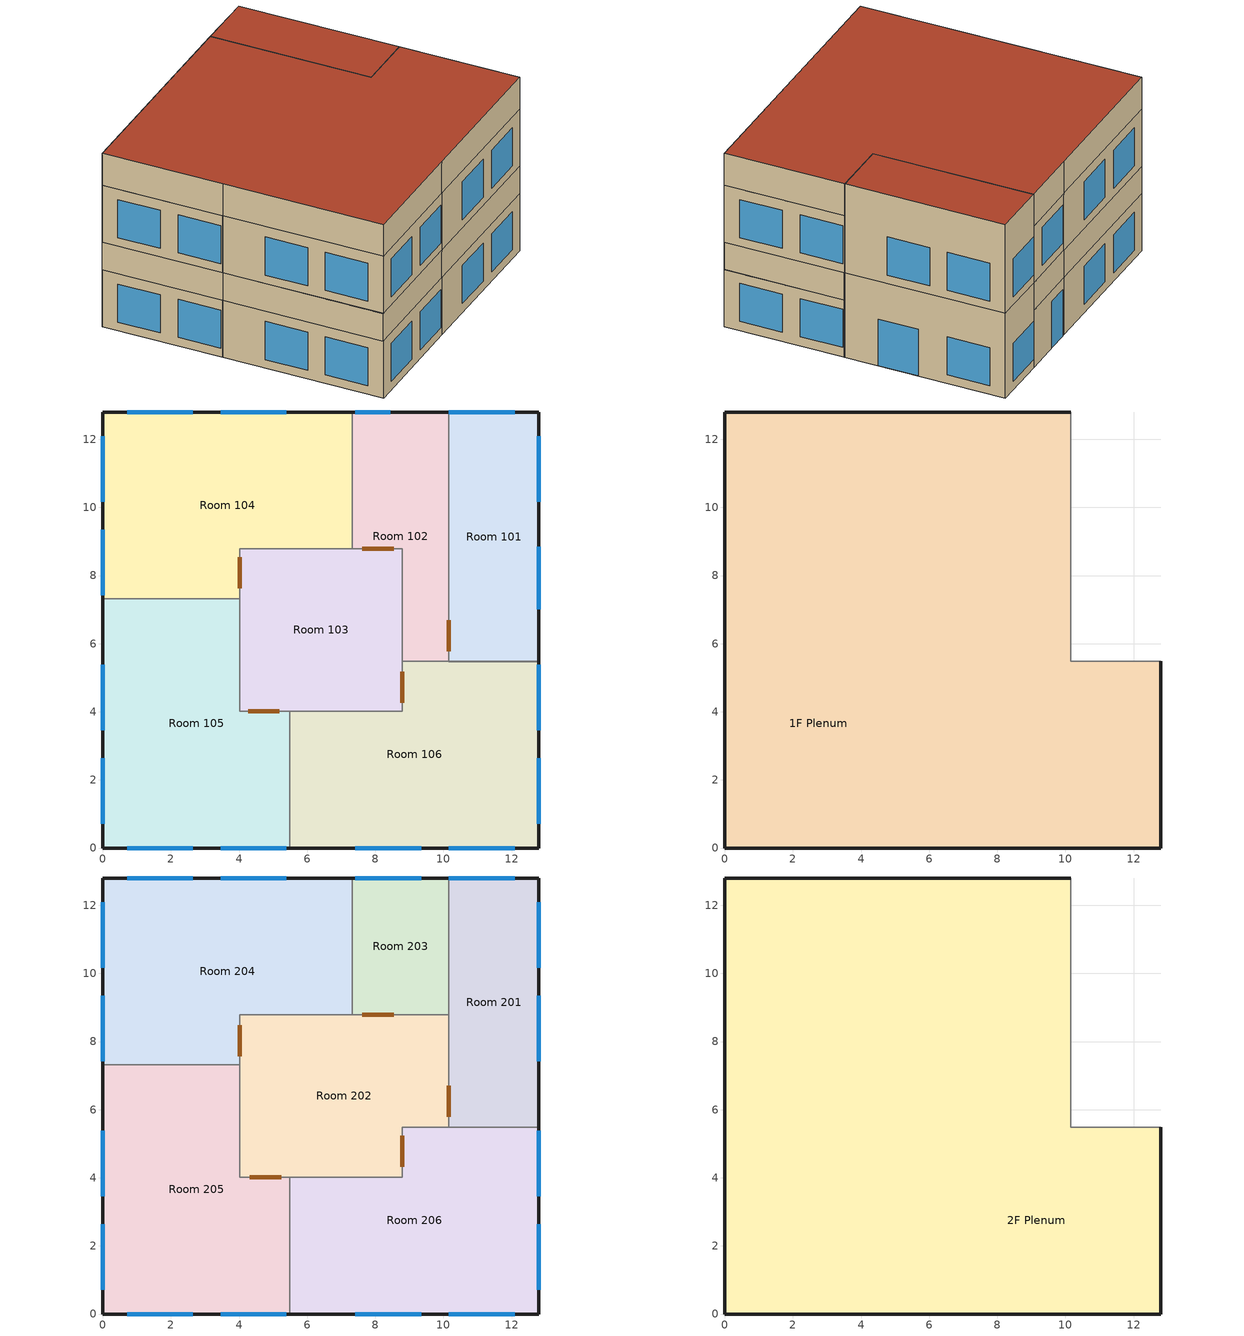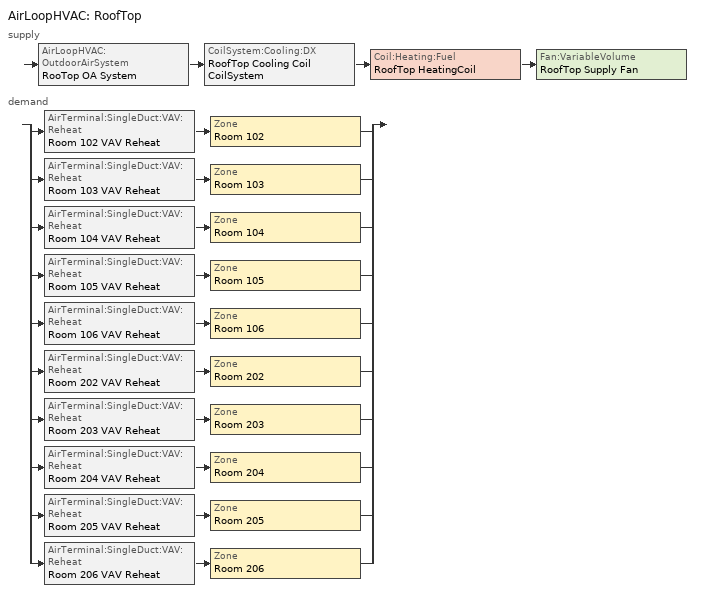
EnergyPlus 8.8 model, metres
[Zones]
Room 101
 floor ground (Ground_Floor): 12.8,12.8 12.8,5.47 10.16,5.47 10.16,12.8 z0
 wall outside (2FRP_Ext_Wall): 12.8,5.47 12.8,12.8 10.16,12.8 z0:4.06
 wall to Room 102 (INT_WALL): 10.16,12.8 10.16,5.47 z0:2.74
 wall to Room 106 (INT_WALL): 10.16,5.47 12.8,5.47 z0:2.74
 wall to 1F Plenum (INT_WALL): 10.16,12.8 10.16,5.47 12.8,5.47 z2.74:4.06
 window (Door): 12.8,7.01 12.8,8.84 z0:2.24
 window (Windows_Double): 12.8,10.16 12.8,12.09 / 12.09,12.8 10.16,12.8 z0.41:2.24
 door inside (Interior Door): 10.16,6.69 10.16,5.77 z0:2.44
Room 102
 floor ground (Ground_Floor): 10.16,12.8 10.16,5.49 8.79,5.49 8.79,8.79 7.32,8.79 7.32,12.8 z0
 wall outside (2FRP_Ext_Wall): 10.16,12.8 7.32,12.8 z0:2.74
 wall to Room 106 (INT_WALL): 8.79,5.49 10.16,5.49 z0:2.74
 wall to Room 103 (INT_WALL): 7.32,8.79 8.79,8.79 8.79,5.49 z0:2.74
 wall to Room 104 (INT_WALL): 7.32,12.8 7.32,8.79 z0:2.74
 window (Door): 8.43,12.8 7.42,12.8 z0:2.24
 door inside (Air Wall): 7.62,8.79 8.53,8.79 z0:2.44
Room 103
 floor ground (Ground_Floor): 8.79,8.79 8.79,4.01 4.01,4.01 4.01,8.79 z0
 wall to Room 106 (INT_WALL): 5.49,4.01 8.79,4.01 8.79,5.49 z0:2.74
 wall to Room 105 (INT_WALL): 4.01,7.32 4.01,4.01 5.49,4.01 z0:2.74
 wall to Room 104 (INT_WALL): 7.32,8.79 4.01,8.79 4.01,7.32 z0:2.74
 door inside (Air Wall): 8.79,4.27 8.79,5.18 / 4.27,4.01 5.18,4.01 / 4.01,8.53 4.01,7.62 z0:2.44
Room 104
 floor ground (Ground_Floor): 7.32,12.8 7.32,8.79 4.01,8.79 4.01,7.32 0,7.32 0,12.8 z0
 wall outside (Hybrid Spray Foam In.): 7.32,12.8 0,12.8 0,7.32 z0:2.74
 wall to Room 105 (INT_WALL): 0,7.32 4.01,7.32 z0:2.74
 window (Windows_Double): 5.38,12.8 3.45,12.8 / 2.64,12.8 0.71,12.8 / 0,12.09 0,10.16 / 0,9.35 0,7.42 z0.41:2.24
Room 105
 floor ground (Ground_Floor): 4.01,7.32 4.01,4.01 5.49,4.01 5.49,0 0,0 0,7.32 z0
 wall outside (2FRP_Ext_Wall): 0,7.32 0,0 5.49,0 z0:2.74
 wall to Room 106 (INT_WALL): 5.49,0 5.49,4.01 z0:2.74
 window (Windows_Double): 0.71,0 2.64,0 / 3.45,0 5.38,0 / 0,2.64 0,0.71 / 0,5.38 0,3.45 z0.41:2.24
Room 106
 floor ground (Ground_Floor): 12.8,5.49 12.8,0 5.49,0 5.49,4.01 8.79,4.01 8.79,5.49 z0
 wall outside (2FRP_Ext_Wall): 5.49,0 12.8,0 12.8,5.49 z0:2.74
 window (Windows_Double): 12.8,0.71 12.8,2.64 / 12.8,3.45 12.8,5.38 / 7.42,0 9.35,0 / 10.16,0 12.09,0 z0.45:2.27
1F Plenum
 floor to Room 105 (Drop_Ceiling): 4.01,7.32 4.01,4.01 5.48,4.01 5.48,0 -0.01,0 -0.01,7.32 z2.74
 floor to Room 104 (Drop_Ceiling): 7.31,12.8 7.31,8.79 4.01,8.79 4.01,7.32 -0.01,7.32 -0.01,12.8 z2.74
 floor to Room 106 (Drop_Ceiling): 12.8,5.49 12.8,0 5.48,0 5.48,4.01 8.78,4.01 8.78,5.49 z2.74
 floor to Room 103 (Drop_Ceiling): 8.78,8.79 8.78,4.01 4.01,4.01 4.01,8.79 z2.74
 floor to Room 102 (Drop_Ceiling): 10.15,12.8 10.15,5.49 8.78,5.49 8.78,8.79 7.31,8.79 7.31,12.8 z2.74
 wall outside (2FRP_Ext_Wall): 10.15,12.8 7.31,12.8 / -0.01,7.32 -0.01,0 5.48,0 12.8,0 12.8,5.49 z2.74:4.06
 wall outside (Hybrid Spray Foam In.): 7.31,12.8 -0.01,12.8 -0.01,7.32 z2.74:4.06
Room 201
 floor to Room 101 (SB-U): 12.8,12.8 12.8,5.49 10.16,5.49 10.16,12.8 z4.06
 wall outside (2FRP_Ext_Wall): 12.8,5.49 12.8,12.8 10.16,12.8 z4.06:8.33
 wall to Room 206 (INT_WALL): 10.16,5.49 12.8,5.49 z4.06:6.81
 wall to 2F Plenum (INT_WALL): 10.16,12.8 10.16,5.49 12.8,5.49 z6.81:8.33
 wall to Room 202 (INT_WALL): 10.16,8.79 10.16,5.49 z4.06:6.81
 wall to Room 203 (INT_WALL): 10.16,12.8 10.16,8.79 z4.06:6.81
 window (Windows_Double): 12.8,7.42 12.8,9.35 / 12.8,10.16 12.8,12.09 / 12.09,12.8 10.16,12.8 z4.47:6.3
 door inside (Interior Door): 10.16,6.71 10.16,5.79 z4.06:6.5
 roof outside (2FRP_Roof): 12.8,5.49 12.8,12.8 10.16,12.8 10.16,5.49 z8.33
Room 202
 floor to 1F Plenum (2F_Floor): 10.16,8.79 10.16,5.49 8.79,5.49 8.79,4.01 4.01,4.01 4.01,8.79 z4.06
 wall to Room 203 (INT_WALL): 10.16,8.79 7.32,8.79 z4.06:6.81
 wall to Room 205 (INT_WALL): 4.01,7.32 4.01,4.01 5.49,4.01 z4.06:6.81
 wall to Room 206 (INT_WALL): 5.49,4.01 8.79,4.01 8.79,5.49 10.16,5.49 z4.06:6.81
 wall to Room 204 (INT_WALL): 7.32,8.79 4.01,8.79 4.01,7.32 z4.06:6.81
 door inside (Air Wall): 8.53,8.79 7.62,8.79 / 8.79,4.32 8.79,5.23 / 4.32,4.01 5.23,4.01 / 4.01,8.48 4.01,7.57 z4.06:6.5
Room 203
 floor to 1F Plenum (2F_Floor): 10.16,12.8 10.16,8.79 7.32,8.79 7.32,12.8 z4.06
 wall outside (2FRP_Ext_Wall): 10.16,12.8 7.32,12.8 z4.06:6.81
 wall to Room 204 (INT_WALL): 7.32,12.8 7.32,8.79 z4.06:6.81
 window (Windows_Double): 9.35,12.8 7.42,12.8 z4.47:6.3
Room 204
 floor to 1F Plenum (2F_Floor): 7.32,12.8 7.32,8.79 4.01,8.79 4.01,7.32 0,7.32 0,12.8 z4.06
 wall outside (Rigid Foam Board In.): 7.32,12.8 0,12.8 0,7.32 z4.06:6.81
 wall to Room 205 (INT_WALL): 0,7.32 4.01,7.32 z4.06:6.81
 window (Windows_Double): 5.38,12.8 3.45,12.8 / 2.64,12.8 0.71,12.8 / 0,12.09 0,10.16 / 0,9.35 0,7.42 z4.47:6.3
Room 205
 floor to 1F Plenum (2F_Floor): 4.01,7.32 4.01,4.01 5.49,4.01 5.49,0 0,0 0,7.32 z4.06
 wall outside (2FRP_Ext_Wall): 0,7.32 0,0 5.49,0 z4.06:6.81
 wall to Room 206 (INT_WALL): 5.49,0 5.49,4.01 z4.06:6.81
 window (Windows_Double): 0.71,0 2.64,0 / 3.45,0 5.38,0 / 0,5.38 0,3.45 / 0,2.64 0,0.71 z4.47:6.3
Room 206
 floor to 1F Plenum (2F_Floor): 12.8,5.49 12.8,0 5.49,0 5.49,4.01 8.79,4.01 8.79,5.49 z4.06
 wall outside (2FRP_Ext_Wall): 5.49,0 12.8,0 12.8,5.49 z4.06:6.81
 window (Windows_Double): 12.8,0.71 12.8,2.64 / 12.8,3.45 12.8,5.38 / 7.42,0 9.35,0 / 10.16,0 12.09,0 z4.47:6.3
2F Plenum
 floor to Room 202 (Drop_Ceiling): 10.16,8.79 10.16,5.49 8.79,5.49 8.79,4.01 4.01,4.01 4.01,8.79 z6.81
 floor to Room 206 (Drop_Ceiling): 12.8,5.49 12.8,0 5.49,0 5.49,4.01 8.79,4.01 8.79,5.49 z6.81
 floor to Room 205 (Drop_Ceiling): 4.01,7.32 4.01,4.01 5.49,4.01 5.49,0 0,0 0,7.32 z6.81
 floor to Room 203 (Drop_Ceiling): 10.16,12.8 10.16,8.79 7.32,8.79 7.32,12.8 z6.81
 floor to Room 204 (Drop_Ceiling): 7.32,12.8 7.32,8.79 4.01,8.79 4.01,7.32 0,7.32 0,12.8 z6.81
 wall outside (2FRP_Ext_Wall): 10.16,12.8 7.32,12.8 / 0,7.32 0,0 5.49,0 12.8,0 12.8,5.49 z6.81:8.33
 wall outside (Rigid Foam Board In.): 7.32,12.8 0,12.8 0,7.32 z6.81:8.33
 roof outside (2FRP_Roof): 12.8,0 12.8,5.49 10.16,5.49 10.16,12.8 0,12.8 0,0 z8.33
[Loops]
AirLoopHVAC 'RoofTop'
 supply: AirLoopHVAC:OutdoorAirSystem 'RooTop OA System' > CoilSystem:Cooling:DX 'RoofTop Cooling Coil CoilSystem' > Coil:Heating:Fuel 'RoofTop HeatingCoil' > Fan:VariableVolume 'RoofTop Supply Fan'
 demand: split
  | AirTerminal:SingleDuct:VAV:Reheat 'Room 102 VAV Reheat' > Zone 'Room 102'
  | AirTerminal:SingleDuct:VAV:Reheat 'Room 103 VAV Reheat' > Zone 'Room 103'
  | AirTerminal:SingleDuct:VAV:Reheat 'Room 104 VAV Reheat' > Zone 'Room 104'
  | AirTerminal:SingleDuct:VAV:Reheat 'Room 105 VAV Reheat' > Zone 'Room 105'
  | AirTerminal:SingleDuct:VAV:Reheat 'Room 106 VAV Reheat' > Zone 'Room 106'
  | AirTerminal:SingleDuct:VAV:Reheat 'Room 202 VAV Reheat' > Zone 'Room 202'
  | AirTerminal:SingleDuct:VAV:Reheat 'Room 203 VAV Reheat' > Zone 'Room 203'
  | AirTerminal:SingleDuct:VAV:Reheat 'Room 204 VAV Reheat' > Zone 'Room 204'
  | AirTerminal:SingleDuct:VAV:Reheat 'Room 205 VAV Reheat' > Zone 'Room 205'
  | AirTerminal:SingleDuct:VAV:Reheat 'Room 206 VAV Reheat' > Zone 'Room 206'
[Building]
FRP_RTU: North Axis {deg}=0; Terrain=Suburbs; Loads Convergence Tolerance Value=0.04; Temperature Convergence Tolerance Value {deltaC}=0.4; Solar Distribution=FullInteriorAndExterior; Maximum Number of Warmup Days=25; Minimum Number of Warmup Days=6
[Site:Location]
Oak Ridge_TN_USA Design_Conditions: Latitude {deg}=35.96; Longitude {deg}=-84.29; Time Zone {hr}=-5; Elevation {m}=334
[Site:GroundReflectance]
0.29, 0.29, 0.29, 0.29, 0.29, 0.29, 0.29, 0.29, 0.29, 0.29, 0.29, 0.29
[Site:GroundTemperature:BuildingSurface]
19.939, 19.907, 19.925, 20.167, 21.424, 22.505, 22.726, 22.815, 22.805, 20.837, 20.22, 20.048
[Site:WaterMainsTemperature]
Calculation Method=Correlation; Annual Average Outdoor Air Temperature {C}=14.55; Maximum Difference In Monthly Average Outdoor Air Temperatures {deltaC}=22
[SizingPeriod:DesignDay] Day of Month=21; Dry-Bulb Temperature Range Modifier Type=DefaultMultipliers; Humidity Condition Type=Wetbulb; Barometric Pressure {Pa}=97376; Rain Indicator=No; Snow Indicator=No; Daylight Saving Time Indicator=No
Name | Month | Day Type | Maximum Dry-Bulb Temperature {C} | Daily Dry-Bulb Temperature Range {deltaC} | Wetbulb or DewPoint at Maximum Dry-Bulb {C} | Wind Speed {m/s} | Wind Direction {deg} | Solar Model Indicator | ASHRAE Clear Sky Optical Depth for Beam Irradiance (taub) | ASHRAE Clear Sky Optical Depth for Diffuse Irradiance (taud) | Sky Clearness
Oak Ridge Ann Clg 2% Condns DB=>MWB | 7 | SummerDesignDay | 31.4 | 10.3 | 22.8 | 3.2 | 260 | ASHRAETau | 0.455 | 2.134
Oak Ridge Ann Htg 99.6% Condns DB | 1 | WinterDesignDay | -8.6 | 0 | -8.6 | 2.5 | 50 | ASHRAEClearSky |  |  | 0
[Material]
Name | Roughness | Thickness {m} | Conductivity {W/m-K} | Density {kg/m3} | Specific Heat {J/kg-K} | Thermal Absorptance | Solar Absorptance | Visible Absorptance
2" Polyisorigid Foam Board | Rough | 0.0508 | 0.02605 | 32 | 920 | 0.9 | 0.7 | 0.7
2F FLOOR CONCRETE | MediumRough | 0.1651 | 1.95 | 2240 | 900 | 0.9 | 0.7 | 0.7
C.C. Spray Foam | Rough | 0.0889 | 0.02884 | 32 | 920 | 0.9 | 0.7 | 0.7
ExtWall_ConcreteBlock | Rough | 0.2032 | 1.311 | 1121.29 | 836.8 | 0.9 | 0.7 | 0.7
ExtWall_FaceBrick | MediumRough | 0.092075 | 1.31095 | 2082.4 | 920.48 | 0.9 | 0.7 | 0.7
ExtWall_Gypsum | Smooth | 0.015875 | 0.16 | 784.9 | 830 | 0.9 | 0.92 | 0.92
ExtWall_R11_Insulation | MediumRough | 0.0889 | 0.077868 | 9.61107 | 836.8 | 0.9 | 0.7 | 0.7
G05 25mm wood | MediumSmooth | 0.0254 | 0.15 | 608 | 1630 | 0.9 | 0.5 | 0.5
GeoFoam | MediumRough | 0.3048 | 0.033 | 51.5 | 836.8 | 0.9 | 0.7 | 0.7
GP01 1/2 GYPSUM | Smooth | 0.0127 | 0.16 | 800 | 1090 | 0.9 | 0.7 | 0.5
Ground_Lower_Concrete | MediumRough | 0.1524 | 1.95 | 2240 | 900 | 0.9 | 0.7 | 0.7
Ground_Upper_Concrete | MediumRough | 0.4064 | 1.95 | 2240 | 900 | 0.9 | 0.7 | 0.7
Internal Mass material metal thick | MediumSmooth | 0.00635 | 45.006 | 7680 | 418.4 | 0.9 | 0.7 | 0.3
Internal Mass material metal thin | MediumSmooth | 0.0015875 | 45.006 | 7680 | 418.4 | 0.9 | 0.7 | 0.3
Metal Decking | MediumSmooth | 0.0015 | 45.006 | 7680 | 418.4 | 0.9 | 0.7 | 0.3
Roof Insulation | MediumRough | 0.0762 | 0.024023 | 265 | 836.8 | 0.9 | 0.7 | 0.7
Roof Membrane | VeryRough | 0.0095 | 0.16 | 1121.29 | 1460 | 0.9 | 0.7 | 0.7
Std AC02 | MediumSmooth | 0.0127 | 0.057 | 288 | 1339 | 0.9 | 0.7 | 0.2
Std PW05 | MediumSmooth | 0.0191 | 0.115 | 545 | 1213 | 0.9 | 0.78 | 0.78
Tank Membrane based on roof Roof Membrane | VeryRough | 0.003175 | 0.16 | 1121.29 | 1460 | 0.9 | 0.7 | 0.7
Water material for 200 gallon storage tank | Smooth | 0.36485 | 0.58 | 1000 | 4186 | 0.9 | 0.7 | 0.7
Air Wall Material | MediumSmooth | 0.01 | 0.6 | 800 | 1000 | 0.95 | 0.7 | 0.7
[Material:AirGap]
Name | Thermal Resistance {m2-K/W}
1.5" Air Gap | 0.179632
ExtWall_Air | 0.156738
[Material:NoMass]
MAT-SB-U: Roughness=Rough; Thermal Resistance {m2-K/W}=0.117407; Thermal Absorptance=0.65; Solar Absorptance=0.65; Visible Absorptance=0.65
[WindowMaterial:SimpleGlazingSystem] Visible Transmittance=0.65
Name | U-Factor {W/m2-K} | Solar Heat Gain Coefficient
Door | 3.62273 | 0.578
Double Pane | 3.36153 | 0.623
[Construction]
2FRP_Ext_Wall: ExtWall_FaceBrick, ExtWall_Air, ExtWall_ConcreteBlock, ExtWall_R11_Insulation, ExtWall_Gypsum
2FRP_Roof: Std PW05, Roof Insulation, Roof Membrane, Metal Decking
2F_Floor: 2F FLOOR CONCRETE
Air Wall: Air Wall Material
Door: Door
Drop_Ceiling: Std AC02
Ground_Floor: Ground_Lower_Concrete, GeoFoam, Ground_Upper_Concrete
Hybrid Spray Foam In.: ExtWall_FaceBrick, ExtWall_Air, ExtWall_ConcreteBlock, C.C. Spray Foam, 1.5" Air Gap, ExtWall_Gypsum
Interior Door: G05 25mm wood
Internal Mass construction steel thick: Internal Mass material metal thick
Internal Mass construction steel thin: Internal Mass material metal thin
INT_WALL: GP01 1/2 GYPSUM, GP01 1/2 GYPSUM
Rigid Foam Board In.: ExtWall_FaceBrick, ExtWall_Air, ExtWall_ConcreteBlock, ExtWall_R11_Insulation, ExtWall_Gypsum, 2" Polyisorigid Foam Board, ExtWall_Gypsum
SB-U: MAT-SB-U
Water construction for 200 gallon storage tank: Tank Membrane based on roof Roof Membrane, Water material for 200 gallon storage tank, Tank Membrane based on roof Roof Membrane
Windows_Double: Double Pane
[Zone]
1F Plenum; 2F Plenum: Zone Outside Convection Algorithm=AdaptiveConvectionAlgorithm; Part of Total Floor Area=No
Room 101; Room 102; Room 103; Room 104; Room 105; Room 106; Room 201; Room 202; Room 204; Room 205; Room 206: 
Room 203: Multiplier=1
[InternalMass]
Name | Construction | Zone | Surface Area {m2}
Internal Mass 25 | Internal Mass construction steel thick | 1F Plenum | 4.645152
Internal Mass 26 | Internal Mass construction steel thin | 1F Plenum | 46.45152
Internal Mass 27 | Internal Mass construction steel thick | 2F Plenum | 4.645152
Internal Mass 28 | Internal Mass construction steel thin | 2F Plenum | 46.45152
Internal Mass 1 | Internal Mass construction steel thick | Room 101 | 37.1612
Internal Mass 3 | Internal Mass construction steel thick | Room 102 | 0.464515
Internal Mass 4 | Internal Mass construction steel thin | Room 102 | 1.85806
Internal Mass 5 | Internal Mass construction steel thick | Room 103 | 0.464515
Internal Mass 6 | Internal Mass construction steel thin | Room 103 | 1.85806
Internal Mass 7 | Internal Mass construction steel thick | Room 104 | 0.464515
Internal Mass 8 | Internal Mass construction steel thin | Room 104 | 1.85806
Internal Mass 10 | Internal Mass construction steel thin | Room 105 | 32.5161
Internal Mass 9 | Internal Mass construction steel thick | Room 105 | 1.39355
Water Tank Mass Instance | Water construction for 200 gallon storage tank | Room 105 | 11.8916
Internal Mass 11 | Internal Mass construction steel thick | Room 106 | 3.71612
Internal Mass 12 | Internal Mass construction steel thin | Room 106 | 9.290304
Internal Mass 13 | Internal Mass construction steel thick | Room 201 | 37.1612
Internal Mass 15 | Internal Mass construction steel thick | Room 202 | 0.464515
Internal Mass 16 | Internal Mass construction steel thin | Room 202 | 0.464515
Internal Mass 17 | Internal Mass construction steel thick | Room 203 | 0.464515
Internal Mass 18 | Internal Mass construction steel thin | Room 203 | 0.464515
Internal Mass 19 | Internal Mass construction steel thick | Room 204 | 0.464515
Internal Mass 20 | Internal Mass construction steel thin | Room 204 | 0.464515
Internal Mass 21 | Internal Mass construction steel thick | Room 205 | 0.464515
Internal Mass 22 | Internal Mass construction steel thin | Room 205 | 0.464515
Internal Mass 23 | Internal Mass construction steel thick | Room 206 | 0.464515
Internal Mass 24 | Internal Mass construction steel thin | Room 206 | 0.464515
[ZoneInfiltration:DesignFlowRate] Schedule=infil_custom_no_hvac; Design Flow Rate Calculation Method=AirChanges/Hour; Air Changes per Hour {1/hr}=0.5; Constant Term Coefficient=0.606; Temperature Term Coefficient=0.03636; Velocity Term Coefficient=0.1177; Velocity Squared Term Coefficient=0
Name | Zone or ZoneList
1F Plenum Infiltration | 1F Plenum
2F Plenum Infiltration | 2F Plenum
Room 101 Infiltration | Room 101
Room 102 Infiltration | Room 102
Room 103 Infiltration | Room 103
Room 104 Infiltration | Room 104
Room 105 Infiltration | Room 105
Room 106 Infiltration | Room 106
Room 201 Infiltration | Room 201
Room 202 Infiltration | Room 202
Room 203 Infiltration | Room 203
Room 204 Infiltration | Room 204
Room 205 Infiltration | Room 205
Room 206 Infiltration | Room 206
[Lights] Design Level Calculation Method=Watts/Area; Fraction Replaceable=1; Return Air Fraction Calculated from Plenum Temperature=No
Name | Zone or ZoneList | Schedule | Watts per Zone Floor Area {W/m2}
General Lighting_3 | Room 101 | BLDG_LIGHT_DownSt_SCH | 8.56347
General Lighting_12 | Room 102 | BLDG_LIGHT_DownSt_SCH | 8.56347
General Lighting_8 | Room 103 | BLDG_LIGHT_DownSt_SCH | 8.56347
General Lighting_10 | Room 104 | BLDG_LIGHT_DownSt_SCH | 8.56347
General Lighting_11 | Room 105 | BLDG_LIGHT_DownSt_SCH | 8.56347
General Lighting_13 | Room 106 | BLDG_LIGHT_DownSt_SCH | 8.56347
General Lighting_7 | Room 201 | BLDG_LIGHT_Upst_SCH | 8.13292
General Lighting_9 | Room 202 | BLDG_LIGHT_Upst_SCH | 8.13292
General Lighting_4_1 | Room 203 | BLDG_LIGHT_Upst_SCH | 8.13292
General Lighting_4 | Room 204 | BLDG_LIGHT_Upst_SCH | 8.13292
General Lighting_2 | Room 205 | BLDG_LIGHT_Upst_SCH | 8.13292
General Lighting_5 | Room 206 | BLDG_LIGHT_Upst_SCH | 8.13292
[ElectricEquipment] Design Level Calculation Method=EquipmentLevel
Name | Zone or ZoneList | Schedule | Design Level {W}
WallHeater_101 | Room 101 | WALL_HEATER | 1000
Plug12 | Room 102 | New_BLDG_EQUIP_SCH_Down | 350
Plug8 | Room 103 | New_BLDG_EQUIP_SCH_Down | 7.7
Plug10 | Room 104 | New_BLDG_EQUIP_SCH_Down | 36
Plug11 | Room 105 | New_BLDG_EQUIP_SCH_Down | 63
Plug13 | Room 106 | New_BLDG_EQUIP_SCH_Down | 800
WallHeater_201 | Room 201 | WALL_HEATER | 1000
Plug9 | Room 202 | New_BLDG_EQUIP_SCH_Up | 70
Plug4_1 | Room 203 | New_BLDG_EQUIP_SCH_Up | 2.6
Plug4 | Room 204 | New_BLDG_EQUIP_SCH_Up | 10
Plug2 | Room 205 | New_BLDG_EQUIP_SCH_Up | 10
Plug5 | Room 206 | New_BLDG_EQUIP_SCH_Up | 7.8
[OtherEquipment] Fuel Type=None; Schedule=Occupant Latent Schedule; Design Level Calculation Method=Watts/Area; Fraction Latent=1
Name | Zone or ZoneList | Power per Zone Floor Area {W/m2}
102 Occupant Latent | Room 102 | 5.679
104 Occupant Latent | Room 104 | 2.7133
105 Occupant Latent | Room 105 | 2.7133
106 Occupant Latent | Room 106 | 2.7133
204 Occupant Latent | Room 204 | 2.7133
205 Occupant Latent | Room 205 | 2.7133
206 Occupant Latent | Room 206 | 2.7133
[ZoneControl:Thermostat] Control Object Type 1=ThermostatSetpoint:DualSetpoint
Name | Zone or ZoneList | Control Type Schedule | Control Name 1
Room 102 Thermostat | Room 102 | Room 102 Thermostat Schedule | {5768dfdc-68f4-4305-807a-c5e644fe7b3f}
Room 103 Thermostat | Room 103 | Room 103 Thermostat Schedule | {5ac76ab0-f03f-47a6-a679-215c1ca4a298}
Room 104 Thermostat | Room 104 | Room 104 Thermostat Schedule | {cca5d03f-f7cd-4294-a350-de8645c5f8b6}
Room 105 Thermostat | Room 105 | Room 105 Thermostat Schedule | Thermostat Dual SP Control
Room 106 Thermostat | Room 106 | Room 106 Thermostat Schedule | {5a0b2737-bc96-44c5-a58a-f7247c343c08}
Room 202 Thermostat | Room 202 | Room 202 Thermostat Schedule | {050fc005-8ad4-492f-85e8-9a689a46f48f}
Room 203 Thermostat | Room 203 | Room 203 Thermostat Schedule | {83ec09a0-6656-4844-9466-c692b516ffa4}
Room 204 Thermostat | Room 204 | Room 204 Thermostat Schedule | {8c6253e3-ff5f-468a-b243-1dd7f33730dc}
Room 205 Thermostat | Room 205 | Room 205 Thermostat Schedule | {1b10330c-58a6-4708-a6aa-2e514de9f8cd}
Room 206 Thermostat | Room 206 | Room 206 Thermostat Schedule | {882cbd62-c5df-44a4-9355-db7b82cf4283}
[ThermostatSetpoint:DualSetpoint] Heating Setpoint Temperature Schedule=Heating Aug9 and 10 warmup; Cooling Setpoint Temperature Schedule=Cooling Aug9 and 10 warmup
{5768dfdc-68f4-4305-807a-c5e644fe7b3f}; {5ac76ab0-f03f-47a6-a679-215c1ca4a298}; {cca5d03f-f7cd-4294-a350-de8645c5f8b6}; Thermostat Dual SP Control; {5a0b2737-bc96-44c5-a58a-f7247c343c08}; {050fc005-8ad4-492f-85e8-9a689a46f48f}; {83ec09a0-6656-4844-9466-c692b516ffa4}; {8c6253e3-ff5f-468a-b243-1dd7f33730dc}; {1b10330c-58a6-4708-a6aa-2e514de9f8cd}; {882cbd62-c5df-44a4-9355-db7b82cf4283}
[AirTerminal:SingleDuct:VAV:Reheat] Availability Schedule=Always On Discrete; Zone Minimum Air Flow Input Method=FixedFlowRate; Constant Minimum Air Flow Fraction=0.3; Maximum Hot Water or Steam Flow Rate {m3/s}=Autosize; Minimum Hot Water or Steam Flow Rate {m3/s}=0; Convergence Tolerance=0.001; Damper Heating Action=Reverse; Maximum Flow per Zone Floor Area During Reheat {m3/s-m2}=Autocalculate; Maximum Flow Fraction During Reheat=Autocalculate; Maximum Reheat Air Temperature {C}=35
Name | Maximum Air Flow Rate {m3/s} | Fixed Minimum Air Flow Rate {m3/s} | Reheat Coil
Room 102 VAV Reheat | 0.132145 | 0.0943895 | Room 102 Reheat Coil
Room 103 VAV Reheat | 0.188779 | 0.0566337 | Room 103 Reheat Coil
Room 104 VAV Reheat | 0.264291 | 0.174621 | Room 104 Reheat Coil
Room 105 VAV Reheat | 0.283168 | 0.174621 | Room 105 Reheat Coil
Room 106 VAV Reheat | 0.283168 | 0.174621 | Room 106 Reheat Coil
Room 202 VAV Reheat | 0.212376 | 0.099109 | Room 202 Reheat Coil
Room 203 VAV Reheat | 0.117987 | 0.0707921 | Room 203 Reheat Coil
Room 204 VAV Reheat | 0.283168 | 0.174621 | Room 204 Reheat Coil
Room 205 VAV Reheat | 0.283168 | 0.174621 | Room 205 Reheat Coil
Room 206 VAV Reheat | 0.297327 | 0.174621 | Room 206 Reheat Coil
[Coil:Heating:Electric] Availability Schedule=Always On Discrete; Efficiency=1
Name | Nominal Capacity {W}
Room 102 Reheat Coil; Room 103 Reheat Coil | 1000
Room 104 Reheat Coil; Room 105 Reheat Coil; Room 106 Reheat Coil; Room 204 Reheat Coil; Room 205 Reheat Coil; Room 206 Reheat Coil | 5000
Room 202 Reheat Coil | 2000
Room 203 Reheat Coil | 1500
[Zone equipment]
Room 102: Room 102 VAV Reheat
Room 103: Room 103 VAV Reheat
Room 104: Room 104 VAV Reheat
Room 105: Room 105 VAV Reheat
Room 106: Room 106 VAV Reheat
Room 202: Room 202 VAV Reheat
Room 203: Room 203 VAV Reheat
Room 204: Room 204 VAV Reheat
Room 205: Room 205 VAV Reheat
Room 206: Room 206 VAV Reheat
[Sizing:Zone] Zone Cooling Design Supply Air Temperature Input Method=SupplyAirTemperature; Zone Cooling Design Supply Air Temperature {C}=14.4444; Zone Cooling Design Supply Air Temperature Difference {deltaC}=8.33333; Zone Heating Design Supply Air Temperature Input Method=SupplyAirTemperature; Zone Heating Design Supply Air Temperature {C}=48.8889; Zone Heating Design Supply Air Temperature Difference {deltaC}=30; Zone Cooling Design Supply Air Humidity Ratio {kgWater/kgDryAir}=0.008; Zone Heating Design Supply Air Humidity Ratio {kgWater/kgDryAir}=0.008; Cooling Design Air Flow Method=Flow/Zone; Cooling Minimum Air Flow per Zone Floor Area {m3/s-m2}=0.000762; Cooling Minimum Air Flow {m3/s}=0; Cooling Minimum Air Flow Fraction=0; Heating Design Air Flow Method=DesignDay; Heating Maximum Air Flow per Zone Floor Area {m3/s-m2}=0.002032; Heating Maximum Air Flow {m3/s}=0.141576; Heating Maximum Air Flow Fraction=0; Account for Dedicated Outdoor Air System=No
Name | Design Specification Outdoor Air Object | Cooling Design Air Flow Rate {m3/s} | Heating Design Air Flow Rate {m3/s} | Design Specification Zone Air Distribution Object
Room 102 | {f4cea124-a6c5-441c-ad2d-bd7a13ec6860} | 0.132145 | 0.0566337 | Room 102 Design Spec Zone Air Dist
Room 103 | {6fe3c98d-db6e-4ac0-b0c9-53ccdc1b542b} | 0.188779 | 0.0566337 | Room 103 Design Spec Zone Air Dist
Room 104 | {618742b8-3773-4275-90f6-309555518c5e} | 0.264291 | 0.0566337 | Room 104 Design Spec Zone Air Dist
Room 105 | {f217d837-7460-4e06-a2be-62c68057f79f} | 0.283168 | 0.174621 | Room 105 Design Spec Zone Air Dist
Room 106 | {217e0a64-ac19-48a4-a9d9-c270508d37f1} | 0.283168 | 0.174621 | Room 106 Design Spec Zone Air Dist
Room 202 | {f1d9910e-7dad-474f-976f-c3b9db404034} | 0.212376 | 0.099109 | Room 202 Design Spec Zone Air Dist
Room 203 | {31e373f7-1fc7-4e7a-9409-e3275600f1ff} | 0.117987 | 0.0707921 | Room 203 Design Spec Zone Air Dist
Room 204 | {3e2e9a44-73f8-407c-9de2-4ad022362ca6} | 0.283168 | 0.174621 | Room 204 Design Spec Zone Air Dist
Room 205 | {fb20b544-b925-431c-9ee2-63af9b8a1466} | 0.297327 | 0.174621 | Room 205 Design Spec Zone Air Dist
Room 206 | ZoneOA Design | 0.297327 | 0.174621 | Room 206 Design Spec Zone Air Dist
[DesignSpecification:ZoneAirDistribution] Zone Air Distribution Effectiveness in Cooling Mode=1; Zone Air Distribution Effectiveness in Heating Mode=1
Room 102 Design Spec Zone Air Dist; Room 103 Design Spec Zone Air Dist; Room 104 Design Spec Zone Air Dist; Room 105 Design Spec Zone Air Dist; Room 106 Design Spec Zone Air Dist; Room 202 Design Spec Zone Air Dist; Room 203 Design Spec Zone Air Dist; Room 204 Design Spec Zone Air Dist; Room 205 Design Spec Zone Air Dist; Room 206 Design Spec Zone Air Dist
[Controller:MechanicalVentilation]
Controller Mechanical Ventilation 1: Availability Schedule=Always On Discrete; Demand Controlled Ventilation=No; System Outdoor Air Method=ZoneSum; Zone Name 1=Room 102; Design Specification Outdoor Air Object Name 1={f4cea124-a6c5-441c-ad2d-bd7a13ec6860}; Design Specification Zone Air Distribution Object Name 1=Room 102 Design Spec Zone Air Dist; Zone Name 2=Room 103; Design Specification Outdoor Air Object Name 2={6fe3c98d-db6e-4ac0-b0c9-53ccdc1b542b}; Design Specification Zone Air Distribution Object Name 2=Room 103 Design Spec Zone Air Dist; Zone Name 3=Room 104; Design Specification Outdoor Air Object Name 3={618742b8-3773-4275-90f6-309555518c5e}; Design Specification Zone Air Distribution Object Name 3=Room 104 Design Spec Zone Air Dist; Zone Name 4=Room 105; Design Specification Outdoor Air Object Name 4={f217d837-7460-4e06-a2be-62c68057f79f}; Design Specification Zone Air Distribution Object Name 4=Room 105 Design Spec Zone Air Dist; Zone Name 5=Room 106; Design Specification Outdoor Air Object Name 5={217e0a64-ac19-48a4-a9d9-c270508d37f1}; Design Specification Zone Air Distribution Object Name 5=Room 106 Design Spec Zone Air Dist; Zone Name 6=Room 202; Design Specification Outdoor Air Object Name 6={f1d9910e-7dad-474f-976f-c3b9db404034}; Design Specification Zone Air Distribution Object Name 6=Room 202 Design Spec Zone Air Dist; Zone Name 7=Room 203; Design Specification Outdoor Air Object Name 7={31e373f7-1fc7-4e7a-9409-e3275600f1ff}; Design Specification Zone Air Distribution Object Name 7=Room 203 Design Spec Zone Air Dist; Zone Name 8=Room 204; Design Specification Outdoor Air Object Name 8={3e2e9a44-73f8-407c-9de2-4ad022362ca6}; Design Specification Zone Air Distribution Object Name 8=Room 204 Design Spec Zone Air Dist; Zone Name 9=Room 205; Design Specification Outdoor Air Object Name 9={fb20b544-b925-431c-9ee2-63af9b8a1466}; Design Specification Zone Air Distribution Object Name 9=Room 205 Design Spec Zone Air Dist; Zone Name 10=Room 206; Design Specification Outdoor Air Object Name 10=ZoneOA Design; Design Specification Zone Air Distribution Object Name 10=Room 206 Design Spec Zone Air Dist
[DesignSpecification:OutdoorAir] Outdoor Air Method=Sum; Outdoor Air Flow per Person {m3/s-person}=0; Outdoor Air Flow per Zone Floor Area {m3/s-m2}=0; Outdoor Air Flow per Zone {m3/s}=0; Outdoor Air Flow Air Changes per Hour {1/hr}=0; Outdoor Air Schedule=ALWAYS_OFF
{f4cea124-a6c5-441c-ad2d-bd7a13ec6860}; {6fe3c98d-db6e-4ac0-b0c9-53ccdc1b542b}; {618742b8-3773-4275-90f6-309555518c5e}; {f217d837-7460-4e06-a2be-62c68057f79f}; {217e0a64-ac19-48a4-a9d9-c270508d37f1}; {f1d9910e-7dad-474f-976f-c3b9db404034}; {31e373f7-1fc7-4e7a-9409-e3275600f1ff}; {3e2e9a44-73f8-407c-9de2-4ad022362ca6}; {fb20b544-b925-431c-9ee2-63af9b8a1466}; ZoneOA Design
[AirLoopHVAC]
RoofTop: Design Supply Air Flow Rate {m3/s}=AutoSize
[Sizing:System]
RoofTop: Type of Load to Size On=Sensible; Design Outdoor Air Flow Rate {m3/s}=0; Central Heating Maximum System Air Flow Ratio=0.9; Preheat Design Temperature {C}=2; Preheat Design Humidity Ratio {kgWater/kgDryAir}=0.008; Precool Design Temperature {C}=11; Precool Design Humidity Ratio {kgWater/kgDryAir}=0.008; Central Cooling Design Supply Air Temperature {C}=14.4444; Central Heating Design Supply Air Temperature {C}=43.3; Type of Zone Sum to Use=NonCoincident; 100% Outdoor Air in Cooling=No; 100% Outdoor Air in Heating=No; Central Cooling Design Supply Air Humidity Ratio {kgWater/kgDryAir}=0.008; Central Heating Design Supply Air Humidity Ratio {kgWater/kgDryAir}=0.008; Cooling Supply Air Flow Rate Method=Flow/System; Cooling Supply Air Flow Rate {m3/s}=1.65182; Cooling Supply Air Flow Rate Per Floor Area {m3/s-m2}=0.00996765; Cooling Fraction of Autosized Cooling Supply Air Flow Rate=1; Cooling Supply Air Flow Rate Per Unit Cooling Capacity {m3/s-W}=3.94755e-05; Heating Supply Air Flow Rate Method=Flow/System; Heating Supply Air Flow Rate {m3/s}=1.51023; Heating Supply Air Flow Rate Per Floor Area {m3/s-m2}=0.00996765; Heating Fraction of Autosized Heating Supply Air Flow Rate=1; Heating Fraction of Autosized Cooling Supply Air Flow Rate=1; Heating Supply Air Flow Rate Per Unit Heating Capacity {m3/s-W}=3.15882e-05; System Outdoor Air Method=ZoneSum; Zone Maximum Outdoor Air Fraction=1; Cooling Design Capacity Method=CoolingDesignCapacity; Cooling Design Capacity {W}=Autosize; Cooling Design Capacity Per Floor Area {W/m2}=234.7; Fraction of Autosized Cooling Design Capacity=1; Heating Design Capacity Method=HeatingDesignCapacity; Heating Design Capacity {W}=Autosize; Heating Design Capacity Per Floor Area {W/m2}=157; Fraction of Autosized Heating Design Capacity=1; Central Cooling Capacity Control Method=OnOff
[AvailabilityManager:NightCycle]
Availability Manager Night Cycle 1: Applicability Schedule=Always On Discrete; Fan Schedule=FanAvailSched; Control Type=StayOff; Thermostat Tolerance {deltaC}=1.38889; Cycling Run Time Control Type=FixedRunTime; Cycling Run Time {s}=3600
[Controller:OutdoorAir]
RoofTop OA Controller: Minimum Outdoor Air Flow Rate {m3/s}=0; Maximum Outdoor Air Flow Rate {m3/s}=0; Economizer Control Type=NoEconomizer; Economizer Control Action Type=ModulateFlow; Economizer Maximum Limit Dry-Bulb Temperature {C}=28; Economizer Maximum Limit Enthalpy {J/kg}=64000; Economizer Minimum Limit Dry-Bulb Temperature {C}=-100; Lockout Type=NoLockout; Minimum Limit Type=ProportionalMinimum; Mechanical Ventilation Controller=Controller Mechanical Ventilation 1; High Humidity Control=No; Control High Indoor Humidity Based on Outdoor Humidity Ratio=Yes; Heat Recovery Bypass Control Type=BypassWhenWithinEconomizerLimits
[AvailabilityManager:Scheduled]
RooTop OA System Availability Manager: Schedule=Always On Discrete
[SetpointManager:MixedAir] Control Variable=Temperature
Name | Setpoint Node or NodeList
RoofTop Mixed Air Outlet OS Default SPM | RoofTop Mixed Air Outlet
RoofTop Cooling Coil Outlet OS Default SPM | RoofTop Cooling Coil Outlet
RoofTop Heating Coil Outlet OS Default SPM | RoofTop Heating Coil Outlet
[CoilSystem:Cooling:DX]
RoofTop Cooling Coil CoilSystem: Availability Schedule=Always On Discrete; Cooling Coil=RoofTop Cooling Coil
[Coil:Cooling:DX:TwoStageWithHumidityControlMode]
RoofTop Cooling Coil: Availability Schedule=Always On Discrete; Crankcase Heater Capacity {W}=0; Maximum Outdoor Dry-Bulb Temperature for Crankcase Heater Operation {C}=10; Number of Capacity Stages=2; Number of Enhanced Dehumidification Modes=0; Normal Mode Stage 1 Coil Performance=Lennox KCA120S4 Stage 1; Normal Mode Stage 1+2 Coil Performance=Lennox KCA120S4 Stage 1&2; Basin Heater Capacity {W/K}=0; Basin Heater Setpoint Temperature {C}=2
[CoilPerformance:DX:Cooling] Gross Rated Sensible Heat Ratio=0.687; Gross Rated Cooling COP {W/W}=3.3; Rated Air Flow Rate {m3/s}=2.12376; Part Load Fraction Correlation Curve=Lennox KCA120S4 PLFFPLR; Nominal Time for Condensate Removal to Begin {s}=0; Ratio of Initial Moisture Evaporation Rate and Steady State Latent Capacity=0; Maximum Cycling Rate {cycles/hr}=0; Latent Capacity Time Constant {s}=0; Condenser Type=AirCooled; Evaporative Condenser Effectiveness=0.9; Evaporative Condenser Air Flow Rate {m3/s}=Autosize; Evaporative Condenser Pump Rated Power Consumption {W}=Autosize
Name | Gross Rated Total Cooling Capacity {W} | Fraction of Air Flow Bypassed Around Coil | Total Cooling Capacity Function of Temperature Curve | Total Cooling Capacity Function of Flow Fraction Curve | Energy Input Ratio Function of Temperature Curve | Energy Input Ratio Function of Flow Fraction Curve
Lennox KCA120S4 Stage 1 | 21023.7 | 0.5 | Lennox KCA120S4 Stage 1 CapFT | Lennox KCA120S4 Stage 1 CapFFF | Lennox KCA120S4 Stage 1 EIRFT | Lennox KCA120S4 Stage 1 EIRFFF
Lennox KCA120S4 Stage 1&2 | 43081.5 | 0 | Lennox KCA120S4 Stage 1&2 CapFT | Lennox KCA120S4 Stage 1&2 CapFFF | Lennox KCA120S4 Stage 1&2 EIRFT | Lennox KCA120S4 Stage 1&2 EIRFFF
[Coil:Heating:Fuel]
RoofTop HeatingCoil: Availability Schedule=Always Off Discrete; Fuel Type=NaturalGas; Burner Efficiency=0.81; Nominal Capacity {W}=35755; Parasitic Electric Load {W}=0; Part Load Fraction Correlation Curve=RoofTop Heating Coil PLF-FPLR; Parasitic Fuel Load {W}=0
[Fan:VariableVolume]
RoofTop Supply Fan: Availability Schedule=FanAvailSched; Fan Total Efficiency=0.9; Pressure Rise {Pa}=1000; Maximum Flow Rate {m3/s}=2.35974; Fan Power Minimum Flow Rate Input Method=FixedFlowRate; Fan Power Minimum Flow Fraction=0; Fan Power Minimum Air Flow Rate {m3/s}=1.33089; Motor Efficiency=0.9; Motor In Airstream Fraction=1; Fan Power Coefficient 1=0.2823; Fan Power Coefficient 2=-0.6037; Fan Power Coefficient 3=4.0033; Fan Power Coefficient 4=-3.8509; Fan Power Coefficient 5=1.1559
[SetpointManager:Scheduled]
Setpoint Manager Scheduled 1: Control Variable=Temperature; Schedule=Supply Air Temp; Setpoint Node or NodeList=RoofTop Supply Fan Outlet
[AirLoopHVAC:ReturnPlenum]
Name | Zone
Air Loop HVAC Return Plenum 1 | 1F Plenum
Air Loop HVAC Return Plenum 2 | 2F Plenum
[Schedule:Day:Interval]
BLDG_LIGHT_DownSt_SCH Default Schedule; BLDG_LIGHT_DownSt_SCH Summer Design Day; BLDG_LIGHT_DownSt_SCH Winter Design Day: No, 05:00, 0.28, 07:00, 0.28, 08:00, 0.28, 09:00, 0.75, 10:00, 0.99, 11:00, 0.99, 19:00, 0.99, 21:00, 0.99, 22:00, 1, 23:00, 0.28, 24:00, 0.28
Schedule Day 2: No, 06:00, 15, 18:00, 21.11, 24:00, 15
Schedule Day 751: No, 24:00, 27
Schedule Day 752: No, 06:00, 31.7, 18:00, 23.9, 24:00, 31.7
Schedule Day 753: No, 24:00, 31.7
BLDG_LIGHT_Upst_SCH Default Schedule; BLDG_LIGHT_Upst_SCH Summer Design Day; BLDG_LIGHT_Upst_SCH Winter Design Day: No, 05:00, 0.15, 07:00, 0.15, 08:00, 0.15, 09:00, 0.15, 10:00, 0.15, 11:00, 0.9, 19:00, 0.9, 21:00, 0.55, 22:00, 0.15, 23:00, 0.15, 24:00, 0.15
ALWAYS_OFF Default Schedule; ALWAYS_OFF Summer Design Day; ALWAYS_OFF Winter Design Day; FanAvailSched Default Schedule; WALL_HEATER Default Schedule; WALL_HEATER Summer Design Day; WALL_HEATER Winter Design Day: No, 24:00, 0
FanAvailSched Rule 1 Day Schedule: No, 06:00, 0, 18:00, 1, 24:00, 0
FanAvailSched Summer Design Day; FanAvailSched Winter Design Day; Schedule Day 3: No, 24:00, 1
New_BLDG_EQUIP_SCH_Down Default Schedule; New_BLDG_EQUIP_SCH_Down Summer Design Day; New_BLDG_EQUIP_SCH_Down Winter Design Day: No, 01:00, 0.2, 02:00, 0.2, 03:00, 0.2, 10:00, 0.42, 11:00, 0.86, 12:00, 1, 15:00, 1, 16:00, 0.88, 17:00, 1, 18:00, 1, 19:00, 1, 20:00, 1, 21:00, 0.42, 22:00, 0.22, 24:00, 0.2
New_BLDG_EQUIP_SCH_Up Default Schedule; New_BLDG_EQUIP_SCH_Up Summer Design Day; New_BLDG_EQUIP_SCH_Up Winter Design Day: No, 01:00, 0.2, 02:00, 0.2, 03:00, 0.2, 10:00, 0.42, 11:00, 0.86, 12:00, 1, 15:00, 1, 16:00, 0.88, 17:00, 1, 18:00, 1, 19:00, 1, 20:00, 1, 21:00, 0.45, 22:00, 0.22, 24:00, 0.22
Occupant Latent Schedule Default Schedule; Occupant Latent Schedule Summer Design Day; Occupant Latent Schedule Winter Design Day: No, 06:00, 0, 07:00, 0.037, 08:00, 0.07, 12:00, 0.33, 13:00, 0.18, 17:00, 0.33, 18:00, 0.11, 22:00, 0.037, 23:00, 0.02, 24:00, 0
Schedule Day 4: No, 24:00, 0.5
Supply Air Temp Default: No, 24:00, 12.7778
[Schedule:Week:Daily]
Schedule:Week:Daily {31ceb8eb-9f55-4175-b366-53bc516bbff7}: BLDG_LIGHT_DownSt_SCH Default Schedule, BLDG_LIGHT_DownSt_SCH Default Schedule, BLDG_LIGHT_DownSt_SCH Default Schedule, BLDG_LIGHT_DownSt_SCH Default Schedule, BLDG_LIGHT_DownSt_SCH Default Schedule, BLDG_LIGHT_DownSt_SCH Default Schedule, BLDG_LIGHT_DownSt_SCH Default Schedule, BLDG_LIGHT_DownSt_SCH Default Schedule, BLDG_LIGHT_DownSt_SCH Summer Design Day, BLDG_LIGHT_DownSt_SCH Winter Design Day, BLDG_LIGHT_DownSt_SCH Default Schedule, BLDG_LIGHT_DownSt_SCH Default Schedule
Schedule:Week:Daily {51e12458-4354-4de9-b665-bbf26cd0dd6f}; Schedule:Week:Daily {9cefd4d1-ca2b-4259-ac2a-858547d11410}: Schedule Day 2, Schedule Day 2, Schedule Day 2, Schedule Day 2, Schedule Day 2, Schedule Day 2, Schedule Day 2, Schedule Day 2, Schedule Day 2, Schedule Day 2, Schedule Day 2, Schedule Day 2
Schedule:Week:Daily {eb3eea7b-e4fc-4555-970a-2166e787ff42}: Schedule Day 751, Schedule Day 751, Schedule Day 2, Schedule Day 2, Schedule Day 2, Schedule Day 2, Schedule Day 2, Schedule Day 2, Schedule Day 2, Schedule Day 2, Schedule Day 2, Schedule Day 2
Schedule:Week:Daily {80e7194e-106a-4649-a85c-4e690d38a97c}; Schedule:Week:Daily {6830ba42-c299-413c-b2b6-022c2b6ef474}: Schedule Day 752, Schedule Day 752, Schedule Day 752, Schedule Day 752, Schedule Day 752, Schedule Day 752, Schedule Day 752, Schedule Day 752, Schedule Day 752, Schedule Day 752, Schedule Day 752, Schedule Day 752
Schedule:Week:Daily {1e7a37f7-33e6-4d63-a186-b706688b8763}: Schedule Day 753, Schedule Day 753, Schedule Day 752, Schedule Day 752, Schedule Day 752, Schedule Day 752, Schedule Day 752, Schedule Day 752, Schedule Day 752, Schedule Day 752, Schedule Day 752, Schedule Day 752
Schedule:Week:Daily {d1bbdbe4-4b4f-465e-b700-fedb82935dd7}: BLDG_LIGHT_Upst_SCH Default Schedule, BLDG_LIGHT_Upst_SCH Default Schedule, BLDG_LIGHT_Upst_SCH Default Schedule, BLDG_LIGHT_Upst_SCH Default Schedule, BLDG_LIGHT_Upst_SCH Default Schedule, BLDG_LIGHT_Upst_SCH Default Schedule, BLDG_LIGHT_Upst_SCH Default Schedule, BLDG_LIGHT_Upst_SCH Default Schedule, BLDG_LIGHT_Upst_SCH Summer Design Day, BLDG_LIGHT_Upst_SCH Winter Design Day, BLDG_LIGHT_Upst_SCH Default Schedule, BLDG_LIGHT_Upst_SCH Default Schedule
Schedule:Week:Daily {c38d8275-e603-4487-abe6-af5c3ed8b691}: ALWAYS_OFF Default Schedule, ALWAYS_OFF Default Schedule, ALWAYS_OFF Default Schedule, ALWAYS_OFF Default Schedule, ALWAYS_OFF Default Schedule, ALWAYS_OFF Default Schedule, ALWAYS_OFF Default Schedule, ALWAYS_OFF Default Schedule, ALWAYS_OFF Summer Design Day, ALWAYS_OFF Winter Design Day, ALWAYS_OFF Default Schedule, ALWAYS_OFF Default Schedule
Schedule:Week:Daily {7f137cbb-b4ce-4cc8-a27e-9674820fcddf}: FanAvailSched Default Schedule, FanAvailSched Default Schedule, FanAvailSched Default Schedule, FanAvailSched Default Schedule, FanAvailSched Rule 1 Day Schedule, FanAvailSched Rule 1 Day Schedule, FanAvailSched Rule 1 Day Schedule, FanAvailSched Default Schedule, FanAvailSched Summer Design Day, FanAvailSched Winter Design Day, FanAvailSched Default Schedule, FanAvailSched Default Schedule
Schedule:Week:Daily {43113cd3-eca1-4e8d-802d-4c262a5c8e53}: FanAvailSched Rule 1 Day Schedule, FanAvailSched Rule 1 Day Schedule, FanAvailSched Rule 1 Day Schedule, FanAvailSched Rule 1 Day Schedule, FanAvailSched Rule 1 Day Schedule, FanAvailSched Rule 1 Day Schedule, FanAvailSched Rule 1 Day Schedule, FanAvailSched Default Schedule, FanAvailSched Summer Design Day, FanAvailSched Winter Design Day, FanAvailSched Default Schedule, FanAvailSched Default Schedule
Schedule:Week:Daily {06ea179f-a693-41f8-a1fa-6a0f549040da}; Schedule:Week:Daily {8015e353-c0ab-4e58-8329-81067552aa00}: Schedule Day 3, Schedule Day 3, Schedule Day 3, Schedule Day 3, Schedule Day 3, Schedule Day 3, Schedule Day 3, Schedule Day 3, Schedule Day 3, Schedule Day 3, Schedule Day 3, Schedule Day 3
Schedule:Week:Daily {f12bd98f-4d08-41f5-9cc1-9fccbd3329be}: Schedule Day 4, Schedule Day 4, Schedule Day 4, Schedule Day 4, Schedule Day 4, Schedule Day 4, Schedule Day 4, Schedule Day 3, Schedule Day 3, Schedule Day 3, Schedule Day 3, Schedule Day 3
Schedule:Week:Daily {37e708de-3d4f-4264-b1d1-3a97fcea3229}: Schedule Day 4, Schedule Day 3, Schedule Day 3, Schedule Day 3, Schedule Day 3, Schedule Day 3, Schedule Day 3, Schedule Day 3, Schedule Day 3, Schedule Day 3, Schedule Day 3, Schedule Day 3
Schedule:Week:Daily {aa4bf65c-9128-4fad-8496-80562113f79c}: New_BLDG_EQUIP_SCH_Down Default Schedule, New_BLDG_EQUIP_SCH_Down Default Schedule, New_BLDG_EQUIP_SCH_Down Default Schedule, New_BLDG_EQUIP_SCH_Down Default Schedule, New_BLDG_EQUIP_SCH_Down Default Schedule, New_BLDG_EQUIP_SCH_Down Default Schedule, New_BLDG_EQUIP_SCH_Down Default Schedule, New_BLDG_EQUIP_SCH_Down Default Schedule, New_BLDG_EQUIP_SCH_Down Summer Design Day, New_BLDG_EQUIP_SCH_Down Winter Design Day, New_BLDG_EQUIP_SCH_Down Default Schedule, New_BLDG_EQUIP_SCH_Down Default Schedule
Schedule:Week:Daily {e306b234-53a1-4f18-8fe1-01c0d87d6e77}: New_BLDG_EQUIP_SCH_Up Default Schedule, New_BLDG_EQUIP_SCH_Up Default Schedule, New_BLDG_EQUIP_SCH_Up Default Schedule, New_BLDG_EQUIP_SCH_Up Default Schedule, New_BLDG_EQUIP_SCH_Up Default Schedule, New_BLDG_EQUIP_SCH_Up Default Schedule, New_BLDG_EQUIP_SCH_Up Default Schedule, New_BLDG_EQUIP_SCH_Up Default Schedule, New_BLDG_EQUIP_SCH_Up Summer Design Day, New_BLDG_EQUIP_SCH_Up Winter Design Day, New_BLDG_EQUIP_SCH_Up Default Schedule, New_BLDG_EQUIP_SCH_Up Default Schedule
Schedule:Week:Daily {64ee43f1-9d22-42c9-9296-54d7c858d098}: Occupant Latent Schedule Default Schedule, Occupant Latent Schedule Default Schedule, Occupant Latent Schedule Default Schedule, Occupant Latent Schedule Default Schedule, Occupant Latent Schedule Default Schedule, Occupant Latent Schedule Default Schedule, Occupant Latent Schedule Default Schedule, Occupant Latent Schedule Default Schedule, Occupant Latent Schedule Summer Design Day, Occupant Latent Schedule Winter Design Day, Occupant Latent Schedule Default Schedule, Occupant Latent Schedule Default Schedule
Schedule:Week:Daily {7af9fe35-4313-43d4-81c0-0d838b633d98}: Supply Air Temp Default, Supply Air Temp Default, Supply Air Temp Default, Supply Air Temp Default, Supply Air Temp Default, Supply Air Temp Default, Supply Air Temp Default, Supply Air Temp Default, Supply Air Temp Default, Supply Air Temp Default, Supply Air Temp Default, Supply Air Temp Default
Schedule:Week:Daily {c92c0be6-1538-45ac-9f1a-f4f89da130f8}: WALL_HEATER Default Schedule, WALL_HEATER Default Schedule, WALL_HEATER Default Schedule, WALL_HEATER Default Schedule, WALL_HEATER Default Schedule, WALL_HEATER Default Schedule, WALL_HEATER Default Schedule, WALL_HEATER Default Schedule, WALL_HEATER Summer Design Day, WALL_HEATER Winter Design Day, WALL_HEATER Default Schedule, WALL_HEATER Default Schedule
[Schedule:Year]
BLDG_LIGHT_DownSt_SCH: Schedule:Week:Daily {31ceb8eb-9f55-4175-b366-53bc516bbff7}, 1, 1, 12, 31
Heating Aug9 and 10 warmup: Schedule:Week:Daily {51e12458-4354-4de9-b665-bbf26cd0dd6f}, 1, 1, 8, 8, Schedule:Week:Daily {eb3eea7b-e4fc-4555-970a-2166e787ff42}, 8, 9, 8, 15, Schedule:Week:Daily {9cefd4d1-ca2b-4259-ac2a-858547d11410}, 8, 16, 12, 31
Cooling Aug9 and 10 warmup: Schedule:Week:Daily {80e7194e-106a-4649-a85c-4e690d38a97c}, 1, 1, 8, 8, Schedule:Week:Daily {1e7a37f7-33e6-4d63-a186-b706688b8763}, 8, 9, 8, 15, Schedule:Week:Daily {6830ba42-c299-413c-b2b6-022c2b6ef474}, 8, 16, 12, 31
BLDG_LIGHT_Upst_SCH: Schedule:Week:Daily {d1bbdbe4-4b4f-465e-b700-fedb82935dd7}, 1, 1, 12, 31
ALWAYS_OFF: Schedule:Week:Daily {c38d8275-e603-4487-abe6-af5c3ed8b691}, 1, 1, 12, 31
FanAvailSched: Schedule:Week:Daily {7f137cbb-b4ce-4cc8-a27e-9674820fcddf}, 1, 1, 1, 3, Schedule:Week:Daily {43113cd3-eca1-4e8d-802d-4c262a5c8e53}, 1, 4, 12, 31
infil_custom_no_hvac: Schedule:Week:Daily {06ea179f-a693-41f8-a1fa-6a0f549040da}, 1, 1, 8, 8, Schedule:Week:Daily {f12bd98f-4d08-41f5-9cc1-9fccbd3329be}, 8, 9, 8, 15, Schedule:Week:Daily {37e708de-3d4f-4264-b1d1-3a97fcea3229}, 8, 16, 8, 22, Schedule:Week:Daily {8015e353-c0ab-4e58-8329-81067552aa00}, 8, 23, 12, 31
New_BLDG_EQUIP_SCH_Down: Schedule:Week:Daily {aa4bf65c-9128-4fad-8496-80562113f79c}, 1, 1, 12, 31
New_BLDG_EQUIP_SCH_Up: Schedule:Week:Daily {e306b234-53a1-4f18-8fe1-01c0d87d6e77}, 1, 1, 12, 31
Occupant Latent Schedule: Schedule:Week:Daily {64ee43f1-9d22-42c9-9296-54d7c858d098}, 1, 1, 12, 31
Supply Air Temp: Schedule:Week:Daily {7af9fe35-4313-43d4-81c0-0d838b633d98}, 1, 1, 12, 31
WALL_HEATER: Schedule:Week:Daily {c92c0be6-1538-45ac-9f1a-f4f89da130f8}, 1, 1, 12, 31
[Schedule:Compact]
Room 102 Thermostat Schedule; Room 103 Thermostat Schedule; Room 104 Thermostat Schedule; Room 105 Thermostat Schedule; Room 106 Thermostat Schedule; Room 202 Thermostat Schedule; Room 203 Thermostat Schedule; Room 204 Thermostat Schedule; Room 205 Thermostat Schedule; Room 206 Thermostat Schedule: Through: 12/31, For: AllDays, Until: 24:00, 4
[Schedule:Constant]
Name | Hourly Value
Always On Discrete | 1
Always Off Discrete | 0
[Curve:Biquadratic] Minimum Value of x {BasedOnField A2}=17.22; Maximum Value of x {BasedOnField A2}=21.67; Input Unit Type for X=Temperature; Input Unit Type for Y=Temperature; Output Unit Type=Dimensionless
Name | Coefficient1 Constant | Coefficient2 x | Coefficient3 x**2 | Coefficient4 y | Coefficient5 y**2 | Coefficient6 x*y | Minimum Value of y {BasedOnField A3} | Maximum Value of y {BasedOnField A3}
Lennox KCA120S4 Stage 1 CapFT | 0.638343 | 0.0368605 | -0.0002156 | -0.0032619 | -4.14e-05 | -0.0001587 | 18.33 | 35
Lennox KCA120S4 Stage 1 EIRFT | 0.660996 | -0.0173045 | 0.0003871 | 0.0121825 | 0.000343 | -0.0004676 | 18.33 | 35
Lennox KCA120S4 Stage 1&2 CapFT | 0.680333 | 0.0268925 | 0.0001473 | 0.0003186 | -5.84e-05 | -0.0002929 | 29.44 | 46.11
Lennox KCA120S4 Stage 1&2 EIRFT | 0.775874 | -0.00515 | 0.0002254 | -0.004281 | 0.0006657 | -0.0006284 | 29.44 | 46.11
[Curve:Quadratic]
Name | Coefficient1 Constant | Coefficient2 x | Coefficient3 x**2 | Minimum Value of x {BasedOnField A2} | Maximum Value of x {BasedOnField A2}
Lennox KCA120S4 Stage 1 CapFFF | 0.642249 | 0.549404 | -0.191653 | 0.8 | 1.2
Lennox KCA120S4 Stage 1 EIRFFF | 1.30167 | -0.46596 | 0.16429 | 0.8 | 1.2
Lennox KCA120S4 PLFFPLR | 0.85 | 0.15 | 0 | 0 | 1
Lennox KCA120S4 Stage 1&2 CapFFF | 0.671654 | 0.494597 | -0.166251 | 0.8 | 1.2
Lennox KCA120S4 Stage 1&2 EIRFFF | 1.28125 | -0.428849 | 0.147598 | 0.8 | 1.2
[Curve:Cubic]
RoofTop Heating Coil PLF-FPLR: Coefficient1 Constant=0.8; Coefficient2 x=0.2; Coefficient3 x**2=0; Coefficient4 x**3=0; Minimum Value of x {BasedOnField A2}=0; Maximum Value of x {BasedOnField A2}=1
